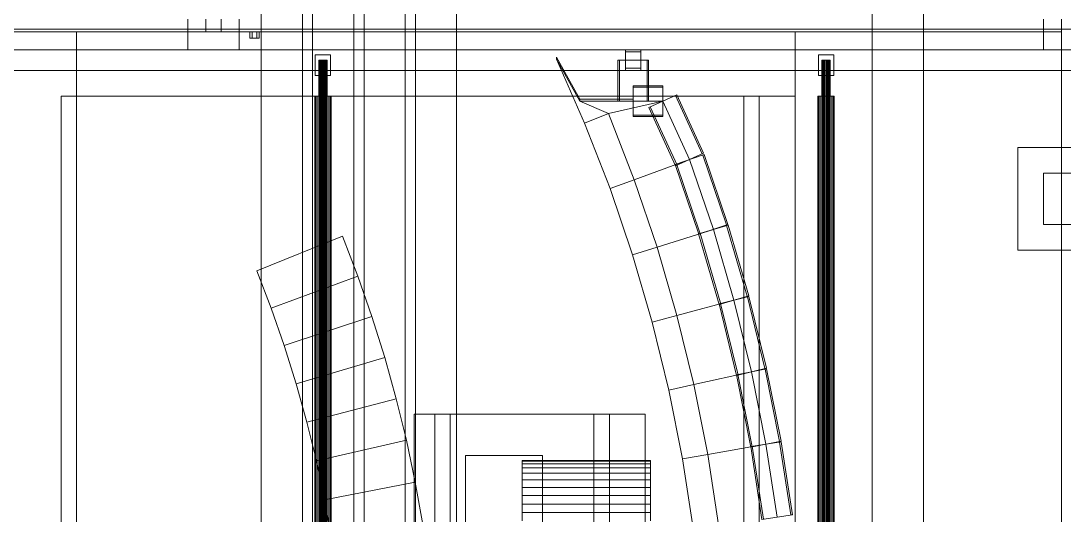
# Model space of a CAD drawing. Header units: millimetres. Extents: x -2500 to 58855, y -53268 to 6837.
# Drawn here: x 39009 to 41041, y -17567 to -16604 of the extents above; entities that cross this region are included whole.
import ezdxf

# ---------------------------------------------------------------- set-up
doc = ezdxf.new("R2010")
doc.units = ezdxf.units.MM
doc.layers.add('superior_secador', color=7, linetype='Continuous', lineweight=0)

msp = doc.modelspace()

# ---------------------------------------------------------------- linework, layer by layer
at = {"layer": 'superior_secador'}
for p, q in [((39477.116, -19700), (39477.116, -16300)), ((39557.116, -16300), (39557.116, -19700)), ((39577.116, -19700), (39577.116, -16300)), ((39657.116, -16300), (39657.116, -19700)), ((39677.116, -19700), (39677.116, -16300)), ((39757.116, -16300), (39757.116, -19700)), ((39777.116, -19700), (39777.116, -16300)), ((39857.116, -16300), (39857.116, -19700)), ((40667.116, -19700), (40667.116, -16300)), ((40767.116, -16300), (40767.116, -19700)), ((39333.783, -16660), (39333.783, -16600)), ((39368.783, -16600), (39368.783, -16625)), ((39398.783, -16625), (39398.783, -16600)), ((39433.783, -16600), (39433.783, -16660)), ((41000.449, -16660), (41000.449, -16600)), ((41035.449, -16600), (41035.449, -16625)), ((37717.116, -16620), (57717.116, -16620)), ((39368.783, -16625), (37732.116, -16625)), ((37732.116, -16625), (39117.116, -16625)), ((39117.116, -16750), (39117.116, -16625)), ((39117.116, -16625), (40517.116, -16625)), ((39117.116, -16625), (39117.116, -19375)), ((41035.449, -16625), (39398.783, -16625)), ((39459.283, -16625), (39454.783, -16625)), ((39454.783, -16637), (39454.783, -16625)), ((39459.283, -16637), (39454.783, -16637)), ((39468.283, -16625), (39459.283, -16625)), ((39459.283, -16637), (39459.283, -16625)), ((39468.283, -16637), (39459.283, -16637)), ((39472.783, -16625), (39468.283, -16625)), ((39468.283, -16637), (39468.283, -16625)), ((39468.283, -16637), (39472.783, -16637)), ((39472.783, -16625), (39472.783, -16637)), ((40517.116, -19375), (40517.116, -16625)), ((40517.116, -16625), (41035.449, -16625)), ((40517.116, -16625), (40517.116, -16750)), ((41035.449, -16625), (41035.449, -19375)), ((57717.116, -16660), (37717.116, -16660)), ((38067.116, -16660), (57367.116, -16660)), ((39433.783, -16660), (39333.783, -16660)), ((40186.484, -16700), (40186.484, -16660)), ((40186.484, -16660), (40216.484, -16660)), ((40186.484, -16664), (40186.484, -16660)), ((40216.484, -16700), (40216.484, -16660)), ((40216.484, -16664), (40216.484, -16660)), ((41100.449, -16660), (41000.449, -16660)), ((39582.116, -16710), (39582.116, -16670)), ((39582.116, -16670), (39612.116, -16670)), ((39589.388, -16680), (39589.116, -16680)), ((39589.116, -16680), (39589.116, -19320)), ((39590.188, -16680), (39589.388, -16680)), ((39589.388, -16680), (39589.388, -19320)), ((39591.459, -16680), (39590.188, -16680)), ((39590.188, -16680), (39590.188, -19320)), ((39593.116, -16680), (39591.459, -16680)), ((39591.459, -16680), (39591.459, -19320)), ((39595.045, -16680), (39593.116, -16680)), ((39593.116, -16680), (39593.116, -19320)), ((39597.116, -16680), (39595.045, -16680)), ((39595.045, -16680), (39595.045, -19320)), ((39599.186, -16680), (39597.116, -16680)), ((39597.116, -16680), (39597.116, -19320)), ((39601.116, -16680), (39599.186, -16680)), ((39599.186, -16680), (39599.186, -19320)), ((39602.773, -16680), (39601.116, -16680)), ((39601.116, -16680), (39601.116, -19320)), ((39604.044, -16680), (39602.773, -16680)), ((39602.773, -16680), (39602.773, -19320)), ((39604.843, -16680), (39604.044, -16680)), ((39604.044, -16680), (39604.044, -19320)), ((39604.843, -16680), (39605.116, -16680)), ((39604.843, -16680), (39604.843, -19320)), ((39605.116, -19320), (39605.116, -16680)), ((39612.116, -16670), (39612.116, -16710)), ((40051.943, -16674.098), (40097.259, -16756)), ((40051.943, -16674.098), (40051.943, -16678.098)), ((40097.259, -16760), (40051.943, -16678.098)), ((40051.943, -16678.098), (40106.906, -16803.01)), ((40231.484, -16680), (40171.484, -16680)), ((40171.484, -16760), (40171.484, -16680)), ((40174.484, -16680), (40171.484, -16680)), ((40174.484, -16680), (40174.484, -16760)), ((40216.484, -16664), (40186.484, -16664)), ((40231.484, -16680), (40228.484, -16680)), ((40228.484, -16760), (40228.484, -16680)), ((40231.484, -16680), (40231.484, -16760)), ((40562.116, -16710), (40562.116, -16670)), ((40562.116, -16670), (40592.116, -16670)), ((40569.388, -16680), (40569.116, -16680)), ((40569.116, -16680), (40569.116, -19320)), ((40570.188, -16680), (40569.388, -16680)), ((40569.388, -16680), (40569.388, -19320)), ((40571.459, -16680), (40570.188, -16680)), ((40570.188, -16680), (40570.188, -19320)), ((40573.116, -16680), (40571.459, -16680)), ((40571.459, -16680), (40571.459, -19320)), ((40575.045, -16680), (40573.116, -16680)), ((40573.116, -16680), (40573.116, -19320)), ((40577.116, -16680), (40575.045, -16680)), ((40575.045, -16680), (40575.045, -19320)), ((40579.186, -16680), (40577.116, -16680)), ((40577.116, -16680), (40577.116, -19320)), ((40581.116, -16680), (40579.186, -16680)), ((40579.186, -16680), (40579.186, -19320)), ((40582.773, -16680), (40581.116, -16680)), ((40581.116, -16680), (40581.116, -19320)), ((40584.044, -16680), (40582.773, -16680)), ((40582.773, -16680), (40582.773, -19320)), ((40584.843, -16680), (40584.044, -16680)), ((40584.044, -16680), (40584.044, -19320)), ((40584.843, -16680), (40585.116, -16680)), ((40584.843, -16680), (40584.843, -19320)), ((40585.116, -19320), (40585.116, -16680)), ((40592.116, -16670), (40592.116, -16710)), ((57367.116, -16700), (38067.116, -16700)), ((40186.484, -16700), (40186.484, -16696)), ((40186.484, -16696), (40216.484, -16696)), ((40216.484, -16700), (40186.484, -16700)), ((40216.484, -16700), (40216.484, -16696)), ((39612.116, -16710), (39582.116, -16710)), ((40592.116, -16710), (40562.116, -16710)), ((40201.484, -16730), (40201.484, -16790)), ((40201.484, -16730), (40259.346, -16730)), ((40201.484, -16730), (40201.484, -16733)), ((40259.346, -16733), (40201.484, -16733)), ((40259.346, -16730), (40259.346, -16790)), ((40259.346, -16730), (40259.346, -16733)), ((39087.116, -19250), (39087.116, -16750)), ((39087.116, -16750), (39117.116, -16750)), ((40517.116, -16750), (39117.116, -16750)), ((39117.116, -16750), (39117.116, -19250)), ((39581.661, -16750), (39581.116, -16750)), ((39581.116, -16750), (39581.116, -19250)), ((39583.259, -16750), (39581.661, -16750)), ((39581.661, -16750), (39581.661, -19250)), ((39585.802, -16750), (39583.259, -16750)), ((39583.259, -16750), (39583.259, -19250)), ((39589.116, -16750), (39585.802, -16750)), ((39585.802, -16750), (39585.802, -19250)), ((39592.975, -16750), (39589.116, -16750)), ((39589.116, -16750), (39589.116, -19250)), ((39597.116, -16750), (39592.975, -16750)), ((39592.975, -16750), (39592.975, -19250)), ((39601.257, -16750), (39597.116, -16750)), ((39597.116, -16750), (39597.116, -19250)), ((39605.116, -16750), (39601.257, -16750)), ((39601.257, -16750), (39601.257, -19250)), ((39608.43, -16750), (39605.116, -16750)), ((39605.116, -16750), (39605.116, -19250)), ((39610.972, -16750), (39608.43, -16750)), ((39608.43, -16750), (39608.43, -19250)), ((39612.571, -16750), (39610.972, -16750)), ((39610.972, -16750), (39610.972, -19250)), ((39612.571, -16750), (39613.116, -16750)), ((39612.571, -16750), (39612.571, -19250)), ((39613.116, -19250), (39613.116, -16750)), ((40097.259, -16760), (40097.259, -16756)), ((40097.259, -16756), (40201.484, -16756)), ((40153.1, -16783.876), (40097.259, -16760)), ((40201.484, -16760), (40097.259, -16760)), ((40259.346, -16760), (40153.1, -16783.876)), ((40231.484, -16760), (40171.484, -16760)), ((40174.484, -16760), (40171.484, -16760)), ((40201.484, -16760), (40201.484, -16756)), ((40259.346, -16760), (40201.484, -16760)), ((40231.484, -16760), (40228.484, -16760)), ((40286.624, -16747.515), (40232.067, -16772.485)), ((40311.417, -16873.767), (40259.346, -16760)), ((40286.624, -16747.515), (40283.897, -16748.763)), ((40335.967, -16862.53), (40283.897, -16748.763)), ((40286.624, -16747.515), (40338.695, -16861.281)), ((40417.116, -19250), (40417.116, -16750)), ((40417.116, -16750), (40447.116, -16750)), ((40447.116, -16750), (40447.116, -19250)), ((40561.661, -16750), (40561.116, -16750)), ((40561.116, -16750), (40561.116, -19250)), ((40563.259, -16750), (40561.661, -16750)), ((40561.661, -16750), (40561.661, -19250)), ((40565.802, -16750), (40563.259, -16750)), ((40563.259, -16750), (40563.259, -19250)), ((40569.116, -16750), (40565.802, -16750)), ((40565.802, -16750), (40565.802, -19250)), ((40572.975, -16750), (40569.116, -16750)), ((40569.116, -16750), (40569.116, -19250)), ((40577.116, -16750), (40572.975, -16750)), ((40572.975, -16750), (40572.975, -19250)), ((40581.257, -16750), (40577.116, -16750)), ((40577.116, -16750), (40577.116, -19250)), ((40585.116, -16750), (40581.257, -16750)), ((40581.257, -16750), (40581.257, -19250)), ((40588.43, -16750), (40585.116, -16750)), ((40585.116, -16750), (40585.116, -19250)), ((40590.972, -16750), (40588.43, -16750)), ((40588.43, -16750), (40588.43, -19250)), ((40592.571, -16750), (40590.972, -16750)), ((40590.972, -16750), (40590.972, -19250)), ((40592.571, -16750), (40593.116, -16750)), ((40592.571, -16750), (40592.571, -19250)), ((40593.116, -19250), (40593.116, -16750)), ((40153.1, -16783.876), (40106.906, -16803.01)), ((40203.352, -16913.099), (40153.1, -16783.876)), ((40234.795, -16771.237), (40232.067, -16772.485)), ((40284.138, -16886.252), (40232.067, -16772.485)), ((40234.795, -16771.237), (40286.866, -16885.003)), ((40106.906, -16803.01), (40156.367, -16930.2)), ((40201.484, -16787), (40201.484, -16790)), ((40201.484, -16787), (40259.346, -16787)), ((40259.346, -16790), (40201.484, -16790)), ((40259.346, -16787), (40259.346, -16790)), ((40339.825, -16864.123), (40283.009, -16883.41)), ((40338.695, -16861.281), (40284.138, -16886.252)), ((40338.695, -16861.281), (40335.967, -16862.53)), ((40339.825, -16864.123), (40336.984, -16865.088)), ((40383.164, -17001.131), (40336.984, -16865.088)), ((40339.825, -16864.123), (40386.005, -17000.167)), ((40950.449, -17050), (40950.449, -16850)), ((40950.449, -16850), (41150.449, -16850)), ((40311.417, -16873.767), (40203.352, -16913.099)), ((40285.85, -16882.445), (40283.009, -16883.41)), ((40329.189, -17019.453), (40283.009, -16883.41)), ((40286.866, -16885.003), (40284.138, -16886.252)), ((40285.85, -16882.445), (40332.03, -17018.489)), ((40357.597, -17009.81), (40311.417, -16873.767)), ((41000.449, -17000), (41000.449, -16900)), ((41000.449, -16900), (41100.449, -16900)), ((40203.352, -16913.099), (40156.367, -16930.2)), ((40247.92, -17044.391), (40203.352, -16913.099)), ((40156.367, -16930.2), (40200.234, -17059.426)), ((40386.399, -17001.415), (40328.796, -17018.205)), ((40386.005, -17000.167), (40329.189, -17019.453)), ((40386.005, -17000.167), (40383.164, -17001.131)), ((40386.399, -17001.415), (40383.519, -17002.255)), ((40423.721, -17140.183), (40383.519, -17002.255)), ((40386.399, -17001.415), (40426.601, -17139.343)), ((41100.449, -17000), (41000.449, -17000)), ((39635.106, -17023.069), (39468.213, -17090.498)), ((39665.122, -17100.926), (39635.106, -17023.069)), ((40357.597, -17009.81), (40247.92, -17044.391)), ((40331.676, -17017.365), (40328.796, -17018.205)), ((40368.998, -17156.133), (40328.796, -17018.205)), ((40332.03, -17018.489), (40329.189, -17019.453)), ((40331.676, -17017.365), (40371.878, -17155.294)), ((40397.8, -17147.738), (40357.597, -17009.81)), ((40247.92, -17044.391), (40200.234, -17059.426)), ((40286.718, -17177.503), (40247.92, -17044.391)), ((40200.234, -17059.426), (40238.422, -17190.443)), ((41150.449, -17050), (40950.449, -17050)), ((39468.213, -17090.498), (39496.157, -17162.981)), ((39665.122, -17100.926), (39496.157, -17162.981)), ((39692.633, -17179.703), (39665.122, -17100.926)), ((40397.8, -17147.738), (40286.718, -17177.503)), ((40426.94, -17140.608), (40368.659, -17154.869)), ((40426.601, -17139.343), (40368.998, -17156.133)), ((40431.947, -17287.289), (40397.8, -17147.738)), ((40426.601, -17139.343), (40423.721, -17140.183)), ((40426.94, -17140.608), (40424.026, -17141.321)), ((40458.174, -17280.871), (40424.026, -17141.321)), ((40426.94, -17140.608), (40461.088, -17280.158)), ((39496.157, -17162.981), (39521.769, -17236.321)), ((40371.573, -17154.156), (40368.659, -17154.869)), ((40402.807, -17294.42), (40368.659, -17154.869)), ((40371.878, -17155.294), (40368.998, -17156.133)), ((40371.573, -17154.156), (40405.721, -17293.707)), ((39692.633, -17179.703), (39521.769, -17236.321)), ((39717.609, -17259.32), (39692.633, -17179.703)), ((40286.718, -17177.503), (40238.422, -17190.443)), ((40238.422, -17190.443), (40270.859, -17323.002)), ((40319.673, -17312.18), (40286.718, -17177.503)), ((39521.769, -17236.321), (39545.021, -17310.443)), ((39717.609, -17259.32), (39545.021, -17310.443)), ((39740.025, -17339.696), (39717.609, -17259.32)), ((40431.947, -17287.289), (40319.673, -17312.18)), ((40461.371, -17281.436), (40402.524, -17293.142)), ((40405.466, -17292.556), (40402.524, -17293.142)), ((40461.088, -17280.158), (40402.807, -17294.42)), ((40405.466, -17292.556), (40433.494, -17433.464)), ((40459.976, -17428.196), (40431.947, -17287.289)), ((40461.088, -17280.158), (40458.174, -17280.871)), ((40461.371, -17281.436), (40458.429, -17282.022)), ((40486.457, -17422.929), (40458.429, -17282.022)), ((40461.371, -17281.436), (40489.399, -17422.344)), ((39545.021, -17310.443), (39565.89, -17385.271)), ((40319.673, -17312.18), (40270.859, -17323.002)), ((40346.723, -17448.166), (40319.673, -17312.18)), ((40430.552, -17434.049), (40402.524, -17293.142)), ((40405.721, -17293.707), (40402.807, -17294.42)), ((40270.859, -17323.002), (40297.482, -17456.848)), ((39740.025, -17339.696), (39565.89, -17385.271)), ((39759.858, -17420.747), (39740.025, -17339.696)), ((39775.002, -17700), (39775.002, -17370)), ((39775.002, -17370), (40225.002, -17370)), ((39815.002, -17720), (39815.002, -17370)), ((39815.002, -17370), (39845.002, -17370)), ((39845.002, -17370), (39845.002, -17720)), ((40125.002, -17720), (40125.002, -17370)), ((40125.002, -17370), (40155.002, -17370)), ((40155.002, -17370), (40155.002, -17720)), ((40225.002, -17370), (40225.002, -17700)), ((39565.89, -17385.271), (39584.354, -17460.728)), ((39759.858, -17420.747), (39584.354, -17460.728)), ((39777.088, -17502.392), (39759.858, -17420.747)), ((40459.976, -17428.196), (40346.723, -17448.166)), ((40489.627, -17423.633), (40430.325, -17432.76)), ((40433.29, -17432.304), (40430.325, -17432.76)), ((40452.18, -17574.756), (40430.325, -17432.76)), ((40489.399, -17422.344), (40430.552, -17434.049)), ((40433.494, -17433.464), (40430.552, -17434.049)), ((40433.29, -17432.304), (40455.145, -17574.299)), ((40481.831, -17570.192), (40459.976, -17428.196)), ((40489.399, -17422.344), (40486.457, -17422.929)), ((40489.627, -17423.633), (40486.661, -17424.089)), ((40508.517, -17566.085), (40486.661, -17424.089)), ((40489.627, -17423.633), (40511.482, -17565.628)), ((39875.002, -17640), (39875.002, -17450)), ((39875.002, -17450), (40025.002, -17450)), ((40025.002, -17450), (40025.002, -17640)), ((40346.723, -17448.166), (40297.482, -17456.848)), ((40367.815, -17585.203), (40346.723, -17448.166)), ((39584.354, -17460.728), (39600.395, -17536.737)), ((39985.002, -17461.633), (39985.002, -17460)), ((40235.002, -17460), (39985.002, -17460)), ((39985.002, -17461.633), (39985.002, -17466.47)), ((39985.002, -17461.633), (40235.002, -17461.633)), ((39985.002, -17466.47), (39985.002, -17474.325)), ((39985.002, -17466.47), (40235.002, -17466.47)), ((39985.002, -17474.325), (39985.002, -17484.896)), ((39985.002, -17474.325), (40235.002, -17474.325)), ((40235.002, -17460), (40235.002, -17461.633)), ((40235.002, -17461.633), (40235.002, -17466.47)), ((40235.002, -17466.47), (40235.002, -17474.325)), ((40235.002, -17474.325), (40235.002, -17484.896)), ((40297.482, -17456.848), (40318.242, -17591.729)), ((39985.002, -17484.896), (39985.002, -17497.777)), ((39985.002, -17484.896), (40235.002, -17484.896)), ((40235.002, -17484.896), (40235.002, -17497.777)), ((39777.088, -17502.392), (39600.395, -17536.737)), ((39791.697, -17584.546), (39777.088, -17502.392)), ((39985.002, -17497.777), (39985.002, -17512.472)), ((39985.002, -17497.777), (40235.002, -17497.777)), ((39985.002, -17512.472), (39985.002, -17528.417)), ((39985.002, -17512.472), (40235.002, -17512.472)), ((40235.002, -17497.777), (40235.002, -17512.472)), ((40235.002, -17512.472), (40235.002, -17528.417)), ((39600.395, -17536.737), (39613.996, -17613.221)), ((39985.002, -17528.417), (39985.002, -17545)), ((39985.002, -17528.417), (40235.002, -17528.417)), ((40235.002, -17528.417), (40235.002, -17545)), ((39985.002, -17545), (39985.002, -17561.583)), ((39985.002, -17545), (40235.002, -17545)), ((40235.002, -17545), (40235.002, -17561.583)), ((39985.002, -17561.583), (39985.002, -17577.528)), ((39985.002, -17561.583), (40235.002, -17561.583)), ((40235.002, -17561.583), (40235.002, -17577.528)), ((40511.482, -17565.628), (40452.18, -17574.756)), ((40511.482, -17565.628), (40508.517, -17566.085))]:
    msp.add_line(p, q, dxfattribs=at)

doc.saveas('drawing.dxf')
